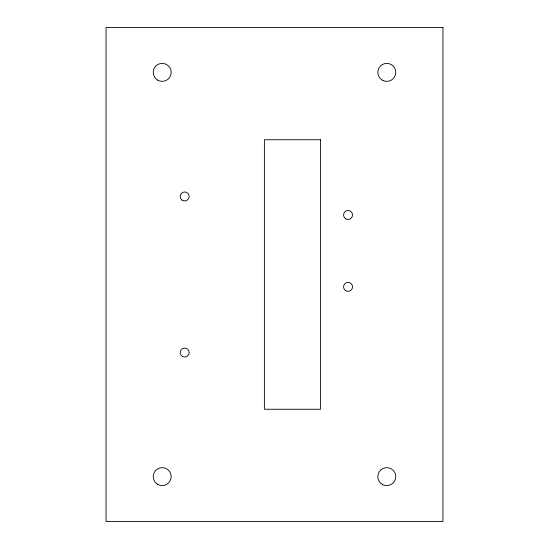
<?xml version="1.0" encoding="UTF-8"?>
<svg xmlns="http://www.w3.org/2000/svg" width="549" height="549" viewBox="0 0 549 549"><rect width="100%" height="100%" fill="white"/><g stroke="black" fill="none" stroke-linecap="round" stroke-linejoin="round"><path stroke-width="0.82" d="M442.94 27.45L106.06 27.45L106.06 521.55L442.94 521.55L442.94 27.45M320.541 139.748L264.392 139.748L264.392 409.252L320.541 409.252L320.541 139.748M345.808 290.744A4.495 4.495 0 0 0 352.547 286.853A4.495 4.495 0 0 0 345.808 282.961A4.495 4.495 0 0 0 345.808 290.744M345.808 218.873A4.495 4.495 0 0 0 352.547 214.982A4.495 4.495 0 0 0 345.808 211.091A4.495 4.495 0 0 0 345.808 218.873M382.303 484.41A8.983 8.983 0 0 0 395.781 476.635A8.983 8.983 0 0 0 382.303 468.853A8.983 8.983 0 0 0 382.303 484.41M157.714 484.41A8.983 8.983 0 0 0 171.185 476.635A8.983 8.983 0 0 0 157.714 468.853A8.983 8.983 0 0 0 157.714 484.41M382.303 80.147A8.983 8.983 0 0 0 395.781 72.365A8.983 8.983 0 0 0 382.303 64.59A8.983 8.983 0 0 0 382.303 80.147M157.714 80.147A8.983 8.983 0 0 0 171.185 72.365A8.983 8.983 0 0 0 157.714 64.59A8.983 8.983 0 0 0 157.714 80.147M182.419 356.438A4.495 4.495 0 0 0 189.158 352.547A4.495 4.495 0 0 0 182.419 348.656A4.495 4.495 0 0 0 182.419 356.438M182.144 200.172A4.495 4.495 0 0 0 189.144 196.775A4.495 4.495 0 0 0 182.7 192.418A4.495 4.495 0 0 0 182.144 200.172"/></g></svg>
